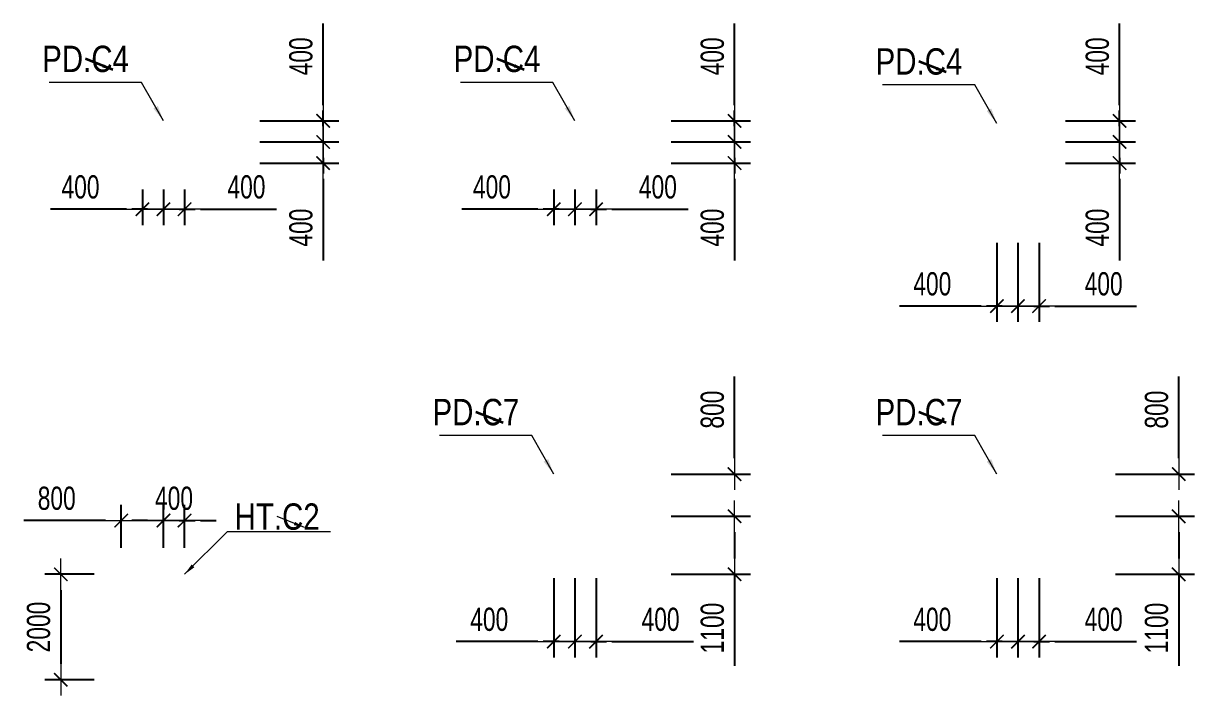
# Model space of a CAD drawing. Header units: millimetres. Extents: x -259680 to 286077, y -1281 to 94455.
# Drawn here: x 188945 to 211148, y 36200 to 48949 of the extents above; entities that cross this region are included whole.
import ezdxf
from ezdxf.enums import TextEntityAlignment as Align

# ---------------------------------------------------------------- set-up
doc = ezdxf.new("R2010")
doc.units = ezdxf.units.MM
doc.layers.get('0').update_dxf_attribs({"lineweight": 20})
doc.layers.get('Defpoints').update_dxf_attribs({"color": 151, "lineweight": 9})
for name, color, linetype, lineweight in [('$0$C1', 20, 'Continuous', 35), ('$1$NDC_S_ANNO', 7, 'Continuous', 20), ('$1$NDC_S_DIM', 1, 'Continuous', 15), ('$1$NDC_S_VN TEXT', 7, 'Continuous', 20), ('NDC_S_DIM', 1, 'Continuous', 15)]:
    doc.layers.add(name, color=color, linetype=linetype, lineweight=lineweight)
doc.styles.add('$1$NDC_DIM', font='', dxfattribs={"width": 0.75})
doc.styles.add('$2$ARIAL', font='arial.ttf', dxfattribs={"width": 0.8})
doc.styles.add('NDC_DIM', font='', dxfattribs={"width": 0.75})
doc.styles.get('$1$NDC_DIM').set_extended_font_data('Dotum')
doc.styles.get('NDC_DIM').set_extended_font_data('Dotum')
doc.dimstyles.new('$0$NDC_dim_150', dxfattribs={"dimscale": 150, "dimtxt": 2.2, "dimasz": 1.5, "dimexe": 1.5, "dimexo": 2.5, "dimgap": 1, "dimtad": 1, "dimdec": 0, "dimzin": 0, "dimdsep": 46, "dimtxsty": '$1$NDC_DIM', "dimblk": '$1$DIMMARK', "dimcen": 0.09, "dimdle": 1.2, "dimclrd": 1, "dimclre": 1, "dimclrt": 3, "dimadec": 0, "dimazin": 0, "dimtfac": 1, "dimtdec": 0, "dimtix": 1, "dimtofl": 0, "dimtmove": 0, "dimatfit": 3, "dimfxl": 6, "dimfxlon": 1, "dimtolj": 1, "dimtzin": 0, "dimarcsym": 0})
doc.dimstyles.new('$1$NDC_dim_iso', dxfattribs={"dimtxt": 2.2, "dimasz": 1, "dimexe": 1.5, "dimexo": 2.5, "dimgap": 1, "dimtad": 1, "dimdec": 0, "dimzin": 0, "dimdsep": 46, "dimtxsty": '$1$NDC_DIM', "dimblk": '$1$DIMMARK', "dimcen": 0.09, "dimdle": 1.2, "dimclrd": 1, "dimclre": 1, "dimclrt": 3, "dimadec": 0, "dimazin": 0, "dimtfac": 1, "dimtdec": 0, "dimtix": 1, "dimtofl": 0, "dimtmove": 0, "dimatfit": 3, "dimfxl": 6, "dimfxlon": 1, "dimtolj": 1, "dimtzin": 0, "dimarcsym": 0})
doc.dimstyles.new('NDC_dim_200', dxfattribs={"dimscale": 200, "dimtxt": 2.2, "dimasz": 1.5, "dimexe": 1.5, "dimexo": 2.5, "dimgap": 1, "dimtad": 1, "dimdec": 0, "dimzin": 0, "dimdsep": 46, "dimtxsty": 'NDC_DIM', "dimblk": 'DIMMARK', "dimcen": 0.09, "dimdle": 1.2, "dimclrd": 1, "dimclre": 1, "dimclrt": 3, "dimadec": 0, "dimazin": 0, "dimtfac": 1, "dimtdec": 0, "dimtix": 1, "dimtofl": 0, "dimtmove": 0, "dimatfit": 3, "dimfxl": 6, "dimfxlon": 1, "dimtolj": 1, "dimtzin": 0, "dimarcsym": 0})

# ---------------------------------------------------------------- blocks, each defined once
blk = doc.blocks.new('$1$DIMMARK')
at = {"layer": '$1$NDC_S_DIM', "color": 1}
blk.add_line((-1.5, 0), (1, 0), dxfattribs=at)
at = {"layer": '$1$NDC_S_DIM', "color": 2, "const_width": 0.1}
blk.add_lwpolyline([(-0.424, -0.424), (0.424, 0.424)], dxfattribs=at)
blk = doc.blocks.new('DIMMARK')
at = {"layer": 'NDC_S_DIM', "color": 1}
blk.add_line((-1.5, 0), (1, 0), dxfattribs=at)
at = {"layer": 'NDC_S_DIM', "color": 2, "const_width": 0.1}
blk.add_lwpolyline([(-0.424, -0.424), (0.424, 0.424)], dxfattribs=at)
blk = doc.blocks.new('*D800')
at = {"layer": 'Defpoints', "color": 0, "ltscale": 100, "transparency": 16777216}
for p in [(191600, 46300), (192000, 46300), (192000, 45424)]:
    blk.add_point(p, dxfattribs=at)
at = {"layer": 'NDC_S_DIM', "color": 1, "lineweight": -2, "ltscale": 100, "transparency": 16777216}
for p, q in [((191600, 45800), (191600, 45124)), ((192000, 45800), (192000, 45124)), ((191300, 45424), (191000, 45424)), ((192300, 45424), (193745, 45424))]:
    blk.add_line(p, q, dxfattribs=at)
at = {"layer": 'NDC_S_DIM', "color": 1, "lineweight": -2, "ltscale": 100, "transparency": 16777216, "xscale": 300, "yscale": 300, "zscale": 300}
blk.add_blockref('DIMMARK', (191600, 45424), dxfattribs=at)
at = {"layer": 'NDC_S_DIM', "color": 1, "lineweight": -2, "ltscale": 100, "transparency": 16777216, "xscale": 300, "yscale": 300, "zscale": 300, "rotation": 180}
blk.add_blockref('DIMMARK', (192000, 45424), dxfattribs=at)
at = {"layer": 'NDC_S_DIM', "color": 3, "ltscale": 100, "transparency": 16777216, "insert": (193173, 45845), "char_height": 440, "attachment_point": 5, "style": 'NDC_DIM'}
blk.add_mtext('\\A1;400', dxfattribs=at)
blk = doc.blocks.new('*D801')
at = {"layer": 'Defpoints', "color": 0, "ltscale": 100, "transparency": 16777216}
for p in [(191200, 46300), (191600, 46300), (191600, 45424)]:
    blk.add_point(p, dxfattribs=at)
at = {"layer": 'NDC_S_DIM', "color": 1, "lineweight": -2, "ltscale": 100, "transparency": 16777216}
for p, q in [((191200, 45800), (191200, 45124)), ((191600, 45800), (191600, 45124)), ((190900, 45424), (189455, 45424)), ((191900, 45424), (192200, 45424))]:
    blk.add_line(p, q, dxfattribs=at)
at = {"layer": 'NDC_S_DIM', "color": 1, "lineweight": -2, "ltscale": 100, "transparency": 16777216, "xscale": 300, "yscale": 300, "zscale": 300}
blk.add_blockref('DIMMARK', (191200, 45424), dxfattribs=at)
at = {"layer": 'NDC_S_DIM', "color": 1, "lineweight": -2, "ltscale": 100, "transparency": 16777216, "xscale": 300, "yscale": 300, "zscale": 300, "rotation": 180}
blk.add_blockref('DIMMARK', (191600, 45424), dxfattribs=at)
at = {"layer": 'NDC_S_DIM', "color": 3, "ltscale": 100, "transparency": 16777216, "insert": (190027, 45845), "char_height": 440, "attachment_point": 5, "style": 'NDC_DIM'}
blk.add_mtext('\\A1;400', dxfattribs=at)
blk = doc.blocks.new('*D802')
at = {"layer": 'Defpoints', "color": 0, "ltscale": 100, "transparency": 16777216}
for p in [(192000, 47100), (194627, 47100), (192000, 46700)]:
    blk.add_point(p, dxfattribs=at)
at = {"layer": 'NDC_S_DIM', "color": 1, "lineweight": -2, "ltscale": 100, "transparency": 16777216}
for p, q in [((194627, 47400), (194627, 48949)), ((193427, 47100), (194927, 47100)), ((193427, 46700), (194927, 46700)), ((194627, 46400), (194627, 46100))]:
    blk.add_line(p, q, dxfattribs=at)
at = {"layer": 'NDC_S_DIM', "color": 1, "lineweight": -2, "ltscale": 100, "transparency": 16777216, "xscale": 300, "yscale": 300, "zscale": 300}
for p, rotation in [((194627, 47100), 270), ((194627, 46700), 90)]:
    blk.add_blockref('DIMMARK', p, dxfattribs=dict(at, rotation=rotation))
at = {"layer": 'NDC_S_DIM', "color": 3, "ltscale": 100, "transparency": 16777216, "insert": (194207, 48324), "char_height": 440, "attachment_point": 5, "rotation": 90, "style": 'NDC_DIM'}
blk.add_mtext('\\A1;400', dxfattribs=at)
blk = doc.blocks.new('*D803')
at = {"layer": 'Defpoints', "color": 0, "ltscale": 100, "transparency": 16777216}
for p in [(192000, 46700), (194627, 46700), (192000, 46300)]:
    blk.add_point(p, dxfattribs=at)
at = {"layer": 'NDC_S_DIM', "color": 1, "lineweight": -2, "ltscale": 100, "transparency": 16777216}
for p, q in [((194627, 47000), (194627, 47300)), ((193427, 46700), (194927, 46700)), ((193427, 46300), (194927, 46300)), ((194627, 46000), (194627, 44451))]:
    blk.add_line(p, q, dxfattribs=at)
at = {"layer": 'NDC_S_DIM', "color": 1, "lineweight": -2, "ltscale": 100, "transparency": 16777216, "xscale": 300, "yscale": 300, "zscale": 300}
for p, rotation in [((194627, 46700), 270), ((194627, 46300), 90)]:
    blk.add_blockref('DIMMARK', p, dxfattribs=dict(at, rotation=rotation))
at = {"layer": 'NDC_S_DIM', "color": 3, "ltscale": 100, "transparency": 16777216, "insert": (194207, 45076), "char_height": 440, "attachment_point": 5, "rotation": 90, "style": 'NDC_DIM'}
blk.add_mtext('\\A1;400', dxfattribs=at)
blk = doc.blocks.new('*D804')
at = {"layer": 'Defpoints', "color": 0, "ltscale": 100, "transparency": 16777216}
for p in [(199400, 46300), (199800, 46300), (199800, 45424)]:
    blk.add_point(p, dxfattribs=at)
at = {"layer": 'NDC_S_DIM', "color": 1, "lineweight": -2, "ltscale": 100, "transparency": 16777216}
for p, q in [((199400, 45800), (199400, 45124)), ((199800, 45800), (199800, 45124)), ((199100, 45424), (198800, 45424)), ((200100, 45424), (201545, 45424))]:
    blk.add_line(p, q, dxfattribs=at)
at = {"layer": 'NDC_S_DIM', "color": 1, "lineweight": -2, "ltscale": 100, "transparency": 16777216, "xscale": 300, "yscale": 300, "zscale": 300}
blk.add_blockref('DIMMARK', (199400, 45424), dxfattribs=at)
at = {"layer": 'NDC_S_DIM', "color": 1, "lineweight": -2, "ltscale": 100, "transparency": 16777216, "xscale": 300, "yscale": 300, "zscale": 300, "rotation": 180}
blk.add_blockref('DIMMARK', (199800, 45424), dxfattribs=at)
at = {"layer": 'NDC_S_DIM', "color": 3, "ltscale": 100, "transparency": 16777216, "insert": (200973, 45845), "char_height": 440, "attachment_point": 5, "style": 'NDC_DIM'}
blk.add_mtext('\\A1;400', dxfattribs=at)
blk = doc.blocks.new('*D805')
at = {"layer": 'Defpoints', "color": 0, "ltscale": 100, "transparency": 16777216}
for p in [(199000, 46300), (199400, 46300), (199400, 45424)]:
    blk.add_point(p, dxfattribs=at)
at = {"layer": 'NDC_S_DIM', "color": 1, "lineweight": -2, "ltscale": 100, "transparency": 16777216}
for p, q in [((199000, 45800), (199000, 45124)), ((199400, 45800), (199400, 45124)), ((198700, 45424), (197255, 45424)), ((199700, 45424), (200000, 45424))]:
    blk.add_line(p, q, dxfattribs=at)
at = {"layer": 'NDC_S_DIM', "color": 1, "lineweight": -2, "ltscale": 100, "transparency": 16777216, "xscale": 300, "yscale": 300, "zscale": 300}
blk.add_blockref('DIMMARK', (199000, 45424), dxfattribs=at)
at = {"layer": 'NDC_S_DIM', "color": 1, "lineweight": -2, "ltscale": 100, "transparency": 16777216, "xscale": 300, "yscale": 300, "zscale": 300, "rotation": 180}
blk.add_blockref('DIMMARK', (199400, 45424), dxfattribs=at)
at = {"layer": 'NDC_S_DIM', "color": 3, "ltscale": 100, "transparency": 16777216, "insert": (197827, 45845), "char_height": 440, "attachment_point": 5, "style": 'NDC_DIM'}
blk.add_mtext('\\A1;400', dxfattribs=at)
blk = doc.blocks.new('*D806')
at = {"layer": 'Defpoints', "color": 0, "ltscale": 100, "transparency": 16777216}
for p in [(199800, 47100), (202427, 47100), (199800, 46700)]:
    blk.add_point(p, dxfattribs=at)
at = {"layer": 'NDC_S_DIM', "color": 1, "lineweight": -2, "ltscale": 100, "transparency": 16777216}
for p, q in [((202427, 47400), (202427, 48949)), ((201227, 47100), (202727, 47100)), ((201227, 46700), (202727, 46700)), ((202427, 46400), (202427, 46100))]:
    blk.add_line(p, q, dxfattribs=at)
at = {"layer": 'NDC_S_DIM', "color": 1, "lineweight": -2, "ltscale": 100, "transparency": 16777216, "xscale": 300, "yscale": 300, "zscale": 300}
for p, rotation in [((202427, 47100), 270), ((202427, 46700), 90)]:
    blk.add_blockref('DIMMARK', p, dxfattribs=dict(at, rotation=rotation))
at = {"layer": 'NDC_S_DIM', "color": 3, "ltscale": 100, "transparency": 16777216, "insert": (202007, 48324), "char_height": 440, "attachment_point": 5, "rotation": 90, "style": 'NDC_DIM'}
blk.add_mtext('\\A1;400', dxfattribs=at)
blk = doc.blocks.new('*D807')
at = {"layer": 'Defpoints', "color": 0, "ltscale": 100, "transparency": 16777216}
for p in [(199800, 46700), (202427, 46700), (199800, 46300)]:
    blk.add_point(p, dxfattribs=at)
at = {"layer": 'NDC_S_DIM', "color": 1, "lineweight": -2, "ltscale": 100, "transparency": 16777216}
for p, q in [((202427, 47000), (202427, 47300)), ((201227, 46700), (202727, 46700)), ((201227, 46300), (202727, 46300)), ((202427, 46000), (202427, 44451))]:
    blk.add_line(p, q, dxfattribs=at)
at = {"layer": 'NDC_S_DIM', "color": 1, "lineweight": -2, "ltscale": 100, "transparency": 16777216, "xscale": 300, "yscale": 300, "zscale": 300}
for p, rotation in [((202427, 46700), 270), ((202427, 46300), 90)]:
    blk.add_blockref('DIMMARK', p, dxfattribs=dict(at, rotation=rotation))
at = {"layer": 'NDC_S_DIM', "color": 3, "ltscale": 100, "transparency": 16777216, "insert": (202007, 45076), "char_height": 440, "attachment_point": 5, "rotation": 90, "style": 'NDC_DIM'}
blk.add_mtext('\\A1;400', dxfattribs=at)
blk = doc.blocks.new('*D808')
at = {"layer": 'Defpoints', "color": 0, "ltscale": 100, "transparency": 16777216}
for p in [(208200, 47100), (209726, 47100), (208200, 46700)]:
    blk.add_point(p, dxfattribs=at)
at = {"layer": 'NDC_S_DIM', "color": 1, "lineweight": -2, "ltscale": 100, "transparency": 16777216}
for p, q in [((209726, 47400), (209726, 48949)), ((208700, 47100), (210026, 47100)), ((208700, 46700), (210026, 46700)), ((209726, 46400), (209726, 46100))]:
    blk.add_line(p, q, dxfattribs=at)
at = {"layer": 'NDC_S_DIM', "color": 1, "lineweight": -2, "ltscale": 100, "transparency": 16777216, "xscale": 300, "yscale": 300, "zscale": 300}
for p, rotation in [((209726, 47100), 270), ((209726, 46700), 90)]:
    blk.add_blockref('DIMMARK', p, dxfattribs=dict(at, rotation=rotation))
at = {"layer": 'NDC_S_DIM', "color": 3, "ltscale": 100, "transparency": 16777216, "insert": (209306, 48324), "char_height": 440, "attachment_point": 5, "rotation": 90, "style": 'NDC_DIM'}
blk.add_mtext('\\A1;400', dxfattribs=at)
blk = doc.blocks.new('*D809')
at = {"layer": 'Defpoints', "color": 0, "ltscale": 100, "transparency": 16777216}
for p in [(208200, 46700), (209726, 46700), (208200, 46300)]:
    blk.add_point(p, dxfattribs=at)
at = {"layer": 'NDC_S_DIM', "color": 1, "lineweight": -2, "ltscale": 100, "transparency": 16777216}
for p, q in [((209726, 47000), (209726, 47300)), ((208700, 46700), (210026, 46700)), ((208700, 46300), (210026, 46300)), ((209726, 46000), (209726, 44451))]:
    blk.add_line(p, q, dxfattribs=at)
at = {"layer": 'NDC_S_DIM', "color": 1, "lineweight": -2, "ltscale": 100, "transparency": 16777216, "xscale": 300, "yscale": 300, "zscale": 300}
for p, rotation in [((209726, 46700), 270), ((209726, 46300), 90)]:
    blk.add_blockref('DIMMARK', p, dxfattribs=dict(at, rotation=rotation))
at = {"layer": 'NDC_S_DIM', "color": 3, "ltscale": 100, "transparency": 16777216, "insert": (209306, 45076), "char_height": 440, "attachment_point": 5, "rotation": 90, "style": 'NDC_DIM'}
blk.add_mtext('\\A1;400', dxfattribs=at)
blk = doc.blocks.new('*D810')
at = {"layer": 'Defpoints', "color": 0, "ltscale": 100, "transparency": 16777216}
for p in [(207800, 39600), (208200, 39600), (208200, 37224)]:
    blk.add_point(p, dxfattribs=at)
at = {"layer": 'NDC_S_DIM', "color": 1, "lineweight": -2, "ltscale": 100, "transparency": 16777216}
for p, q in [((207800, 38424), (207800, 36924)), ((208200, 38424), (208200, 36924)), ((207500, 37224), (207200, 37224)), ((208500, 37224), (210049, 37224))]:
    blk.add_line(p, q, dxfattribs=at)
at = {"layer": 'NDC_S_DIM', "color": 1, "lineweight": -2, "ltscale": 100, "transparency": 16777216, "xscale": 300, "yscale": 300, "zscale": 300}
blk.add_blockref('DIMMARK', (207800, 37224), dxfattribs=at)
at = {"layer": 'NDC_S_DIM', "color": 1, "lineweight": -2, "ltscale": 100, "transparency": 16777216, "xscale": 300, "yscale": 300, "zscale": 300, "rotation": 180}
blk.add_blockref('DIMMARK', (208200, 37224), dxfattribs=at)
at = {"layer": 'NDC_S_DIM', "color": 3, "ltscale": 100, "transparency": 16777216, "insert": (209424, 37644), "char_height": 440, "attachment_point": 5, "style": 'NDC_DIM'}
blk.add_mtext('\\A1;400', dxfattribs=at)
blk = doc.blocks.new('*D811')
at = {"layer": 'Defpoints', "color": 0, "ltscale": 100, "transparency": 16777216}
for p in [(207400, 39600), (207800, 39600), (207800, 37224)]:
    blk.add_point(p, dxfattribs=at)
at = {"layer": 'NDC_S_DIM', "color": 1, "lineweight": -2, "ltscale": 100, "transparency": 16777216}
for p, q in [((207400, 38424), (207400, 36924)), ((207800, 38424), (207800, 36924)), ((207100, 37224), (205551, 37224)), ((208100, 37224), (208400, 37224))]:
    blk.add_line(p, q, dxfattribs=at)
at = {"layer": 'NDC_S_DIM', "color": 1, "lineweight": -2, "ltscale": 100, "transparency": 16777216, "xscale": 300, "yscale": 300, "zscale": 300}
blk.add_blockref('DIMMARK', (207400, 37224), dxfattribs=at)
at = {"layer": 'NDC_S_DIM', "color": 1, "lineweight": -2, "ltscale": 100, "transparency": 16777216, "xscale": 300, "yscale": 300, "zscale": 300, "rotation": 180}
blk.add_blockref('DIMMARK', (207800, 37224), dxfattribs=at)
at = {"layer": 'NDC_S_DIM', "color": 3, "ltscale": 100, "transparency": 16777216, "insert": (206176, 37644), "char_height": 440, "attachment_point": 5, "style": 'NDC_DIM'}
blk.add_mtext('\\A1;400', dxfattribs=at)
blk = doc.blocks.new('*D812')
at = {"layer": 'Defpoints', "color": 0, "ltscale": 100, "transparency": 16777216}
for p in [(199400, 39600), (199800, 39600), (199800, 37224)]:
    blk.add_point(p, dxfattribs=at)
at = {"layer": 'NDC_S_DIM', "color": 1, "lineweight": -2, "ltscale": 100, "transparency": 16777216}
for p, q in [((199400, 38424), (199400, 36924)), ((199800, 38424), (199800, 36924)), ((199100, 37224), (198800, 37224)), ((200100, 37224), (201649, 37224))]:
    blk.add_line(p, q, dxfattribs=at)
at = {"layer": 'NDC_S_DIM', "color": 1, "lineweight": -2, "ltscale": 100, "transparency": 16777216, "xscale": 300, "yscale": 300, "zscale": 300}
blk.add_blockref('DIMMARK', (199400, 37224), dxfattribs=at)
at = {"layer": 'NDC_S_DIM', "color": 1, "lineweight": -2, "ltscale": 100, "transparency": 16777216, "xscale": 300, "yscale": 300, "zscale": 300, "rotation": 180}
blk.add_blockref('DIMMARK', (199800, 37224), dxfattribs=at)
at = {"layer": 'NDC_S_DIM', "color": 3, "ltscale": 100, "transparency": 16777216, "insert": (201024, 37644), "char_height": 440, "attachment_point": 5, "style": 'NDC_DIM'}
blk.add_mtext('\\A1;400', dxfattribs=at)
blk = doc.blocks.new('*D813')
at = {"layer": 'Defpoints', "color": 0, "ltscale": 100, "transparency": 16777216}
for p in [(199000, 39600), (199400, 39600), (199400, 37224)]:
    blk.add_point(p, dxfattribs=at)
at = {"layer": 'NDC_S_DIM', "color": 1, "lineweight": -2, "ltscale": 100, "transparency": 16777216}
for p, q in [((199000, 38424), (199000, 36924)), ((199400, 38424), (199400, 36924)), ((198700, 37224), (197151, 37224)), ((199700, 37224), (200000, 37224))]:
    blk.add_line(p, q, dxfattribs=at)
at = {"layer": 'NDC_S_DIM', "color": 1, "lineweight": -2, "ltscale": 100, "transparency": 16777216, "xscale": 300, "yscale": 300, "zscale": 300}
blk.add_blockref('DIMMARK', (199000, 37224), dxfattribs=at)
at = {"layer": 'NDC_S_DIM', "color": 1, "lineweight": -2, "ltscale": 100, "transparency": 16777216, "xscale": 300, "yscale": 300, "zscale": 300, "rotation": 180}
blk.add_blockref('DIMMARK', (199400, 37224), dxfattribs=at)
at = {"layer": 'NDC_S_DIM', "color": 3, "ltscale": 100, "transparency": 16777216, "insert": (197776, 37644), "char_height": 440, "attachment_point": 5, "style": 'NDC_DIM'}
blk.add_mtext('\\A1;400', dxfattribs=at)
blk = doc.blocks.new('*D814')
at = {"layer": 'Defpoints', "color": 0, "ltscale": 100, "transparency": 16777216}
for p in [(199800, 40400), (202427, 40400), (199800, 39600)]:
    blk.add_point(p, dxfattribs=at)
at = {"layer": 'NDC_S_DIM', "color": 1, "lineweight": -2, "ltscale": 100, "transparency": 16777216}
for p, q in [((202427, 40700), (202427, 42249)), ((201227, 40400), (202727, 40400)), ((201227, 39600), (202727, 39600)), ((202427, 39300), (202427, 39000))]:
    blk.add_line(p, q, dxfattribs=at)
at = {"layer": 'NDC_S_DIM', "color": 1, "lineweight": -2, "ltscale": 100, "transparency": 16777216, "xscale": 300, "yscale": 300, "zscale": 300}
for p, rotation in [((202427, 40400), 270), ((202427, 39600), 90)]:
    blk.add_blockref('DIMMARK', p, dxfattribs=dict(at, rotation=rotation))
at = {"layer": 'NDC_S_DIM', "color": 3, "ltscale": 100, "transparency": 16777216, "insert": (202007, 41624), "char_height": 440, "attachment_point": 5, "rotation": 90, "style": 'NDC_DIM'}
blk.add_mtext('\\A1;800', dxfattribs=at)
blk = doc.blocks.new('*D815')
at = {"layer": 'Defpoints', "color": 0, "ltscale": 100, "transparency": 16777216}
for p in [(199800, 39600), (202427, 39600), (199800, 38500)]:
    blk.add_point(p, dxfattribs=at)
at = {"layer": 'NDC_S_DIM', "color": 1, "lineweight": -2, "ltscale": 100, "transparency": 16777216}
for p, q in [((201227, 39600), (202727, 39600)), ((202427, 39300), (202427, 38800)), ((201227, 38500), (202727, 38500)), ((202427, 38500), (202427, 36763))]:
    blk.add_line(p, q, dxfattribs=at)
at = {"layer": 'NDC_S_DIM', "color": 1, "lineweight": -2, "ltscale": 100, "transparency": 16777216, "xscale": 300, "yscale": 300, "zscale": 300}
for p, rotation in [((202427, 39600), 90), ((202427, 38500), 270)]:
    blk.add_blockref('DIMMARK', p, dxfattribs=dict(at, rotation=rotation))
at = {"layer": 'NDC_S_DIM', "color": 3, "ltscale": 100, "transparency": 16777216, "insert": (202007, 37481), "char_height": 440, "attachment_point": 5, "rotation": 90, "style": 'NDC_DIM'}
blk.add_mtext('\\A1;1100', dxfattribs=at)
blk = doc.blocks.new('*D1112')
at = {"layer": 'Defpoints', "color": 0, "ltscale": 100, "transparency": 16777216}
for p in [(207800, 46300), (208200, 46300), (208200, 43587)]:
    blk.add_point(p, dxfattribs=at)
at = {"layer": 'NDC_S_DIM', "color": 1, "lineweight": -2, "ltscale": 100, "transparency": 16777216}
for p, q in [((207800, 44787), (207800, 43287)), ((208200, 44787), (208200, 43287)), ((207500, 43587), (207200, 43587)), ((208500, 43587), (210049, 43587))]:
    blk.add_line(p, q, dxfattribs=at)
at = {"layer": 'NDC_S_DIM', "color": 1, "lineweight": -2, "ltscale": 100, "transparency": 16777216, "xscale": 300, "yscale": 300, "zscale": 300}
blk.add_blockref('DIMMARK', (207800, 43587), dxfattribs=at)
at = {"layer": 'NDC_S_DIM', "color": 1, "lineweight": -2, "ltscale": 100, "transparency": 16777216, "xscale": 300, "yscale": 300, "zscale": 300, "rotation": 180}
blk.add_blockref('DIMMARK', (208200, 43587), dxfattribs=at)
at = {"layer": 'NDC_S_DIM', "color": 3, "ltscale": 100, "transparency": 16777216, "insert": (209424, 44007), "char_height": 440, "attachment_point": 5, "style": 'NDC_DIM'}
blk.add_mtext('\\A1;400', dxfattribs=at)
blk = doc.blocks.new('*D1113')
at = {"layer": 'Defpoints', "color": 0, "ltscale": 100, "transparency": 16777216}
for p in [(207400, 46300), (207800, 46300), (207800, 43587)]:
    blk.add_point(p, dxfattribs=at)
at = {"layer": 'NDC_S_DIM', "color": 1, "lineweight": -2, "ltscale": 100, "transparency": 16777216}
for p, q in [((207400, 44787), (207400, 43287)), ((207800, 44787), (207800, 43287)), ((207100, 43587), (205551, 43587)), ((208100, 43587), (208400, 43587))]:
    blk.add_line(p, q, dxfattribs=at)
at = {"layer": 'NDC_S_DIM', "color": 1, "lineweight": -2, "ltscale": 100, "transparency": 16777216, "xscale": 300, "yscale": 300, "zscale": 300}
blk.add_blockref('DIMMARK', (207400, 43587), dxfattribs=at)
at = {"layer": 'NDC_S_DIM', "color": 1, "lineweight": -2, "ltscale": 100, "transparency": 16777216, "xscale": 300, "yscale": 300, "zscale": 300, "rotation": 180}
blk.add_blockref('DIMMARK', (207800, 43587), dxfattribs=at)
at = {"layer": 'NDC_S_DIM', "color": 3, "ltscale": 100, "transparency": 16777216, "insert": (206176, 44007), "char_height": 440, "attachment_point": 5, "style": 'NDC_DIM'}
blk.add_mtext('\\A1;400', dxfattribs=at)
blk = doc.blocks.new('*D1116')
at = {"layer": 'Defpoints', "color": 0, "ltscale": 100, "transparency": 16777216}
for p in [(208200, 40400), (210848, 40400), (208200, 39600)]:
    blk.add_point(p, dxfattribs=at)
at = {"layer": 'NDC_S_DIM', "color": 1, "lineweight": -2, "ltscale": 100, "transparency": 16777216}
for p, q in [((210848, 40700), (210848, 42249)), ((209648, 40400), (211148, 40400)), ((209648, 39600), (211148, 39600)), ((210848, 39300), (210848, 39000))]:
    blk.add_line(p, q, dxfattribs=at)
at = {"layer": 'NDC_S_DIM', "color": 1, "lineweight": -2, "ltscale": 100, "transparency": 16777216, "xscale": 300, "yscale": 300, "zscale": 300}
for p, rotation in [((210848, 40400), 270), ((210848, 39600), 90)]:
    blk.add_blockref('DIMMARK', p, dxfattribs=dict(at, rotation=rotation))
at = {"layer": 'NDC_S_DIM', "color": 3, "ltscale": 100, "transparency": 16777216, "insert": (210428, 41624), "char_height": 440, "attachment_point": 5, "rotation": 90, "style": 'NDC_DIM'}
blk.add_mtext('\\A1;800', dxfattribs=at)
blk = doc.blocks.new('*D1117')
at = {"layer": 'Defpoints', "color": 0, "ltscale": 100, "transparency": 16777216}
for p in [(208200, 39600), (210848, 39600), (208200, 38500)]:
    blk.add_point(p, dxfattribs=at)
at = {"layer": 'NDC_S_DIM', "color": 1, "lineweight": -2, "ltscale": 100, "transparency": 16777216}
for p, q in [((209648, 39600), (211148, 39600)), ((210848, 39300), (210848, 38800)), ((209648, 38500), (211148, 38500)), ((210848, 38500), (210848, 36763))]:
    blk.add_line(p, q, dxfattribs=at)
at = {"layer": 'NDC_S_DIM', "color": 1, "lineweight": -2, "ltscale": 100, "transparency": 16777216, "xscale": 300, "yscale": 300, "zscale": 300}
for p, rotation in [((210848, 39600), 90), ((210848, 38500), 270)]:
    blk.add_blockref('DIMMARK', p, dxfattribs=dict(at, rotation=rotation))
at = {"layer": 'NDC_S_DIM', "color": 3, "ltscale": 100, "transparency": 16777216, "insert": (210428, 37481), "char_height": 440, "attachment_point": 5, "rotation": 90, "style": 'NDC_DIM'}
blk.add_mtext('\\A1;1100', dxfattribs=at)
blk = doc.blocks.new('*D1286')
at = {"layer": 'Defpoints', "color": 0, "ltscale": 100, "transparency": 16777216}
for p in [(190784, 38500), (189653, 36500), (190784, 36500)]:
    blk.add_point(p, dxfattribs=at)
at = {"layer": 'NDC_S_DIM', "color": 1, "lineweight": -2, "ltscale": 100, "transparency": 16777216}
for p, q in [((190284, 38500), (189353, 38500)), ((189653, 38200), (189653, 36800)), ((190284, 36500), (189353, 36500))]:
    blk.add_line(p, q, dxfattribs=at)
at = {"layer": 'NDC_S_DIM', "color": 1, "lineweight": -2, "ltscale": 100, "transparency": 16777216, "xscale": 300, "yscale": 300, "zscale": 300}
for p, rotation in [((189653, 38500), 90), ((189653, 36500), 270)]:
    blk.add_blockref('DIMMARK', p, dxfattribs=dict(at, rotation=rotation))
at = {"layer": 'NDC_S_DIM', "color": 3, "ltscale": 100, "transparency": 16777216, "insert": (189233, 37500), "char_height": 440, "attachment_point": 5, "rotation": 90, "style": 'NDC_DIM'}
blk.add_mtext('\\A1;2000', dxfattribs=at)
blk = doc.blocks.new('*D1287')
at = {"layer": 'Defpoints', "color": 0, "ltscale": 100, "transparency": 16777216}
for p in [(191600, 39520), (190800, 38500), (191600, 38500)]:
    blk.add_point(p, dxfattribs=at)
at = {"layer": 'NDC_S_DIM', "color": 1, "lineweight": -2, "ltscale": 100, "transparency": 16777216}
for p, q in [((190800, 39000), (190800, 39820)), ((191600, 39000), (191600, 39820)), ((190500, 39520), (188951, 39520)), ((191900, 39520), (192200, 39520))]:
    blk.add_line(p, q, dxfattribs=at)
at = {"layer": 'NDC_S_DIM', "color": 1, "lineweight": -2, "ltscale": 100, "transparency": 16777216, "xscale": 300, "yscale": 300, "zscale": 300}
blk.add_blockref('DIMMARK', (190800, 39520), dxfattribs=at)
at = {"layer": 'NDC_S_DIM', "color": 1, "lineweight": -2, "ltscale": 100, "transparency": 16777216, "xscale": 300, "yscale": 300, "zscale": 300, "rotation": 180}
blk.add_blockref('DIMMARK', (191600, 39520), dxfattribs=at)
at = {"layer": 'NDC_S_DIM', "color": 3, "ltscale": 100, "transparency": 16777216, "insert": (189576, 39940), "char_height": 440, "attachment_point": 5, "style": 'NDC_DIM'}
blk.add_mtext('\\A1;800', dxfattribs=at)
blk = doc.blocks.new('*D1288')
at = {"layer": 'Defpoints', "color": 0, "ltscale": 100, "transparency": 16777216}
for p in [(192000, 39520), (191600, 38500), (192000, 38500)]:
    blk.add_point(p, dxfattribs=at)
at = {"layer": 'NDC_S_DIM', "color": 1, "lineweight": -2, "ltscale": 100, "transparency": 16777216}
for p, q in [((191600, 39000), (191600, 39820)), ((192000, 39000), (192000, 39820)), ((191300, 39520), (191000, 39520)), ((192300, 39520), (192600, 39520))]:
    blk.add_line(p, q, dxfattribs=at)
at = {"layer": 'NDC_S_DIM', "color": 1, "lineweight": -2, "ltscale": 100, "transparency": 16777216, "xscale": 300, "yscale": 300, "zscale": 300}
blk.add_blockref('DIMMARK', (191600, 39520), dxfattribs=at)
at = {"layer": 'NDC_S_DIM', "color": 1, "lineweight": -2, "ltscale": 100, "transparency": 16777216, "xscale": 300, "yscale": 300, "zscale": 300, "rotation": 180}
blk.add_blockref('DIMMARK', (192000, 39520), dxfattribs=at)
at = {"layer": 'NDC_S_DIM', "color": 3, "ltscale": 100, "transparency": 16777216, "insert": (191800, 39940), "char_height": 440, "attachment_point": 5, "style": 'NDC_DIM'}
blk.add_mtext('\\A1;400', dxfattribs=at)
blk = doc.blocks.new('*U220')
at = {"layer": '$1$NDC_S_ANNO', "ltscale": 0.8, "style": '$2$ARIAL', "width": 0.8}
blk.add_attdef('TEN', text='', height=2.5, dxfattribs=at).set_placement((-2.58, 1.03), align=Align.MIDDLE_CENTER)
at = {"layer": '$1$NDC_S_ANNO', "ltscale": 0.8, "style": '$2$ARIAL', "width": 0.8, "flags": 1}
blk.add_attdef('CHU_THICH', text='', height=2.5, dxfattribs=at).set_placement((0, 0), align=Align.MIDDLE_CENTER)
at = {"layer": 'Defpoints'}
blk.add_leader([(0, 0), (-2.58, 1.03)], dimstyle='$1$NDC_dim_iso', override={"dimgap": 0.625, "dimtad": 0}, dxfattribs=at)
blk = doc.blocks.new('$0$co t check')
at = {"layer": '$0$C1', "xscale": 200, "yscale": 200, "zscale": 200}
for p in [(188598, 48070), (196398, 48070), (204398, 48021)]:
    blk.add_blockref('*U220', p, dxfattribs=at).add_auto_attribs({'TEN': 'PD.C4'})
at = {"layer": '$0$C1', "color": 0, "xscale": 200, "yscale": 200, "zscale": 200}
for p in [(195998, 41371), (204398, 41371)]:
    blk.add_blockref('*U220', p, dxfattribs=at).add_auto_attribs({'TEN': 'PD.C7'})
at = {"layer": '$1$NDC_S_VN TEXT', "xscale": 200, "yscale": 200, "zscale": 200}
blk.add_blockref('*U220', (192230, 39389), dxfattribs=at).add_auto_attribs({'TEN': 'HT.C2'})
at = {"layer": '$0$C1'}
for points in [[(189559, 47099), (189142, 47831), (187393, 47831)], [(197359, 47099), (196942, 47831), (195193, 47831)], [(205359, 47050), (204942, 47782), (203193, 47782)]]:
    blk.add_leader(points, dimstyle='$0$NDC_dim_150', override={"dimasz": 2, "dimgap": 1, "dimtad": 0}, dxfattribs=at)
at = {"layer": '$0$C1', "color": 0}
for points in [[(196959, 40400), (196542, 41132), (194793, 41132)], [(205359, 40400), (204942, 41132), (203193, 41132)]]:
    blk.add_leader(points, dimstyle='$0$NDC_dim_150', override={"dimasz": 2, "dimgap": 1, "dimtad": 0}, dxfattribs=at)
blk.add_leader([(189960, 38500), (190771, 39314), (192728, 39314)], dimstyle='$0$NDC_dim_150', override={"dimgap": 1, "dimtad": 0})

msp = doc.modelspace()

# ---------------------------------------------------------------- block references
at = {"layer": '$1$NDC_S_DIM'}
msp.add_blockref('$0$co t check', (2040.6, 0), dxfattribs=at)

# ---------------------------------------------------------------- dimensions: what is measured, and where the dimension line sits
at = {"layer": 'NDC_S_DIM', "ltscale": 100}
for base, p1, p2, picture, middle in [((194626.7, 47100), (192000, 46700), (192000, 47100), '*D802', (194626.7, 48324.3)), ((202426.7, 47100), (199800, 46700), (199800, 47100), '*D806', (202426.7, 48324.3)), ((209726.1, 47100), (208200, 46700), (208200, 47100), '*D808', (209726.1, 48324.3)), ((194626.7, 46700), (192000, 46300), (192000, 46700), '*D803', (194626.7, 45075.7)), ((202426.7, 46700), (199800, 46300), (199800, 46700), '*D807', (202426.7, 45075.7)), ((209726.1, 46700), (208200, 46300), (208200, 46700), '*D809', (209726.1, 45075.7)), ((202426.7, 40400), (199800, 39600), (199800, 40400), '*D814', (202426.7, 41624.3)), ((210848, 40400), (208200, 39600), (208200, 40400), '*D1116', (210848, 41624.3)), ((202426.7, 39600), (199800, 38500), (199800, 39600), '*D815', (202426.7, 37481.4)), ((210848, 39600), (208200, 38500), (208200, 39600), '*D1117', (210848, 37481.4))]:
    dim = msp.add_linear_dim(base=base, p1=p1, p2=p2, angle=90, dimstyle='NDC_dim_200', dxfattribs=at)
    dim.commit()
    dim.dimension.update_dxf_attribs({"geometry": picture, "text_midpoint": middle, "dimtype": 160})
for base, p1, p2, picture, middle in [((191600, 45424.4), (191200, 46300), (191600, 46300), '*D801', (190027.5, 45424.4)), ((192000, 45424.4), (191600, 46300), (192000, 46300), '*D800', (193172.5, 45424.4)), ((199400, 45424.4), (199000, 46300), (199400, 46300), '*D805', (197827.5, 45424.4)), ((199800, 45424.4), (199400, 46300), (199800, 46300), '*D804', (200972.5, 45424.4)), ((207800, 43587.3), (207400, 46300), (207800, 46300), '*D1113', (206175.7, 43587.3)), ((208200, 43587.3), (207800, 46300), (208200, 46300), '*D1112', (209424.3, 43587.3)), ((191600, 39519.8), (190800, 38500), (191600, 38500), '*D1287', (189575.7, 39519.8)), ((199400, 37224.4), (199000, 39600), (199400, 39600), '*D813', (197775.7, 37224.4)), ((199800, 37224.4), (199400, 39600), (199800, 39600), '*D812', (201024.3, 37224.4)), ((207800, 37224.4), (207400, 39600), (207800, 39600), '*D811', (206175.7, 37224.4)), ((208200, 37224.4), (207800, 39600), (208200, 39600), '*D810', (209424.3, 37224.4))]:
    dim = msp.add_linear_dim(base=base, p1=p1, p2=p2, dimstyle='NDC_dim_200', dxfattribs=at)
    dim.commit()
    dim.dimension.update_dxf_attribs({"geometry": picture, "text_midpoint": middle, "dimtype": 160})
dim = msp.add_linear_dim(base=(192000, 39519.8), p1=(191600, 38500), p2=(192000, 38500), dimstyle='NDC_dim_200', dxfattribs=at)
dim.commit()
dim.dimension.update_dxf_attribs({"geometry": '*D1288', "text_midpoint": (191800, 39939.8)})
dim = msp.add_linear_dim(base=(189653.4, 36500), p1=(190784, 38500), p2=(190784, 36500), angle=90, dimstyle='NDC_dim_200', dxfattribs=at)
dim.commit()
dim.dimension.update_dxf_attribs({"geometry": '*D1286', "text_midpoint": (189233.4, 37500)})

doc.saveas('drawing.dxf')
